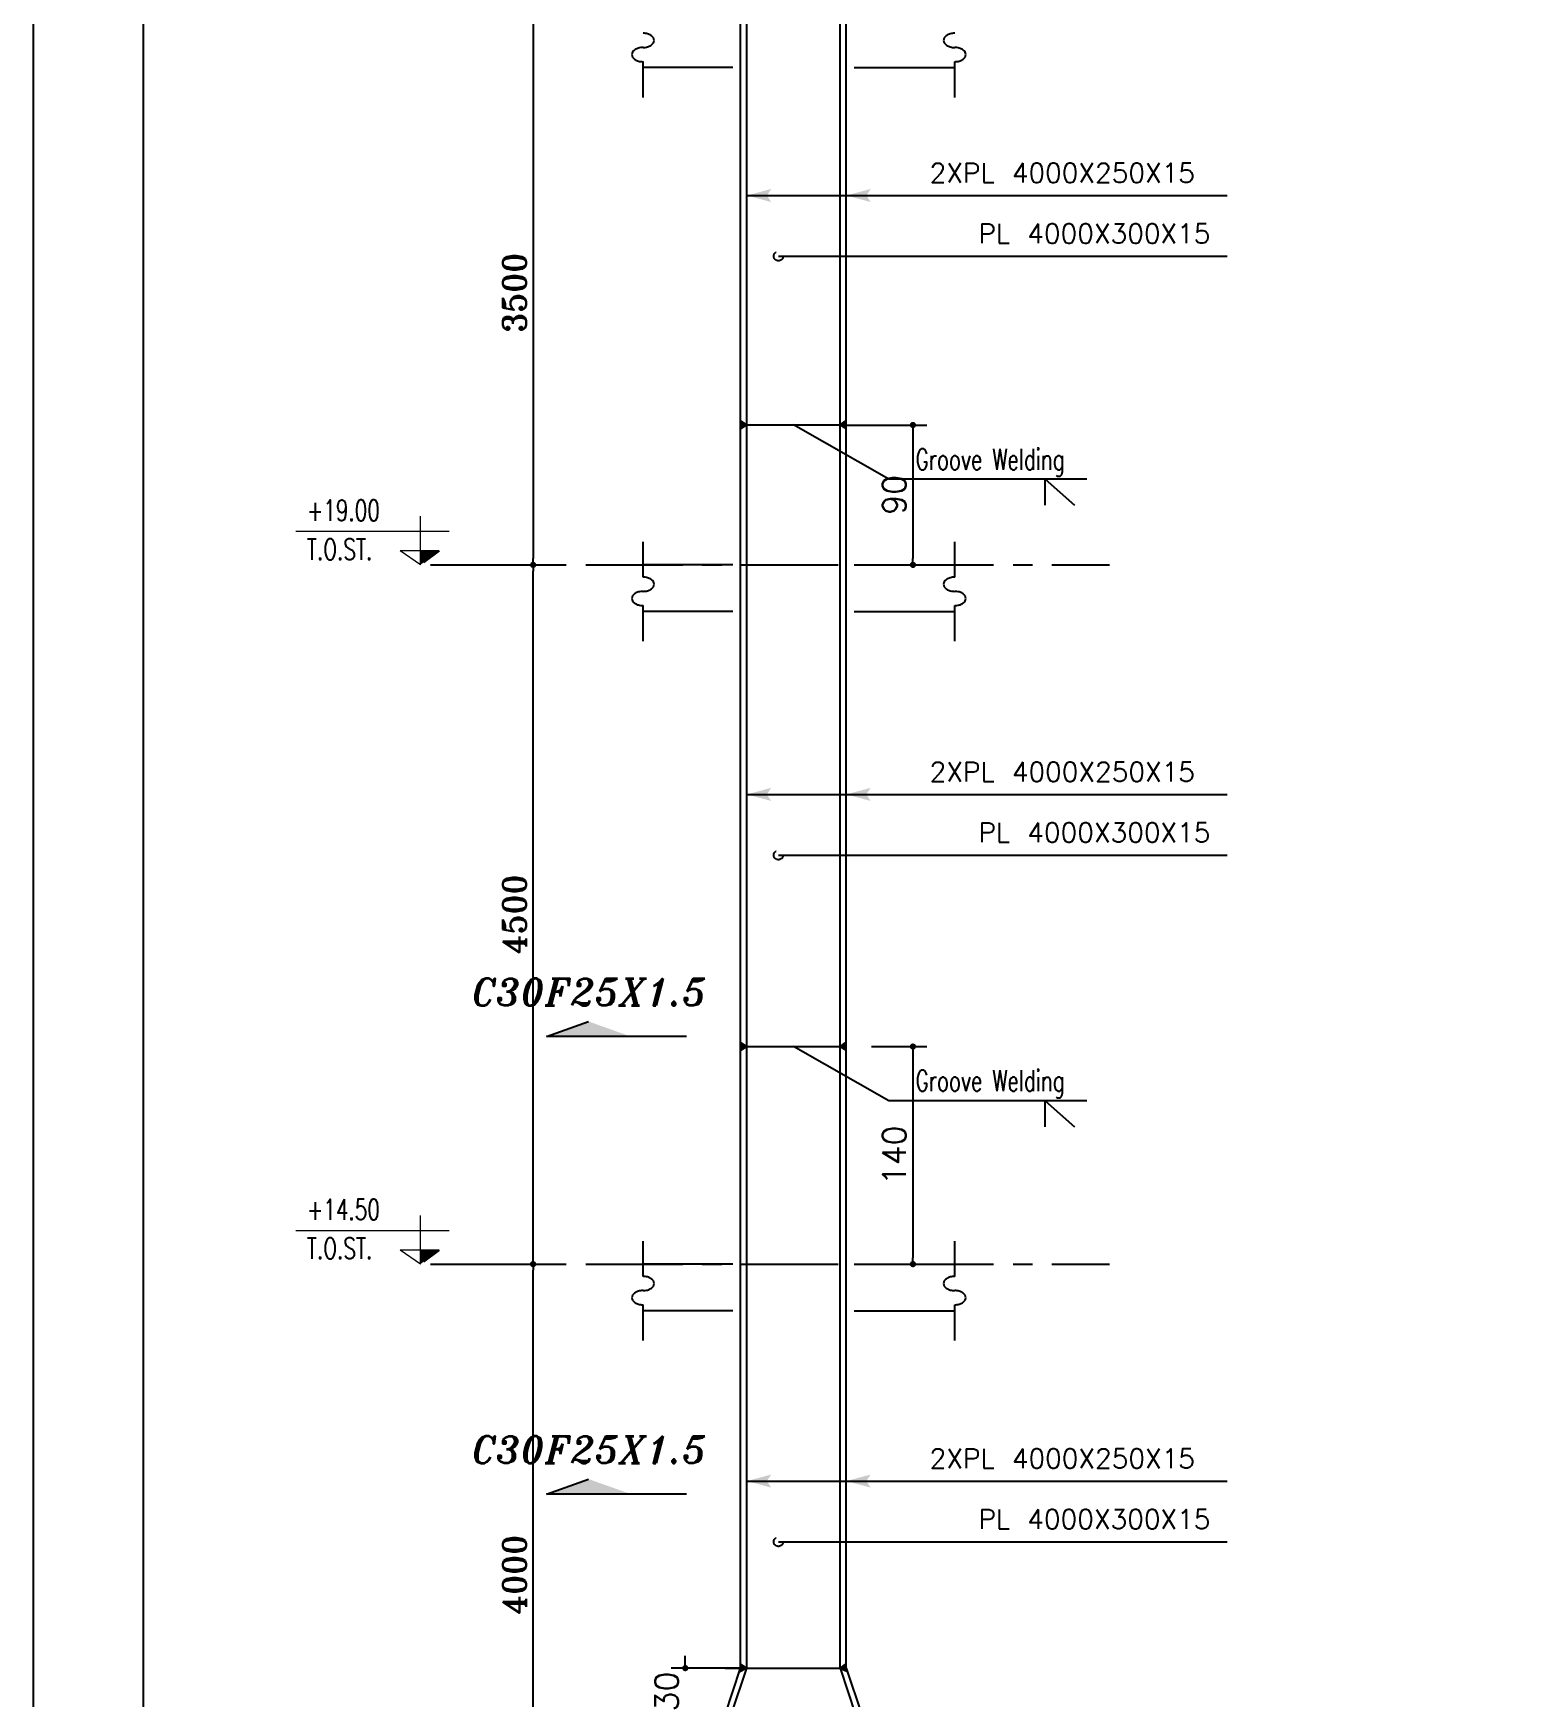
# Model space of a CAD drawing. Header units: inches. Extents: x 1387 to 2676, y -3554 to -2136.
# Drawn here: x 2520.25 to 2539.26, y -2321.39 to -2299.97 of the extents above; entities that cross this region are included whole.
import ezdxf

# ---------------------------------------------------------------- set-up
doc = ezdxf.new("R2010")
doc.units = ezdxf.units.IN
doc.header["$MEASUREMENT"] = 0
doc.linetypes.add('CENTER', pattern=[2, 1.25, -0.25, 0.25, -0.25])
doc.linetypes.add('HIDDEN', pattern=[0.375, 0.25, -0.125])
for name, color, linetype in [('1', 1, 'Continuous'), ('1R', 1, 'Continuous'), ('2H', 2, 'HIDDEN'), ('2Y', 2, 'Continuous'), ('3', 3, 'HIDDEN'), ('3G', 3, 'Continuous'), ('AXE', 1, 'CENTER'), ('D', 1, 'Continuous'), ('DIM', 8, 'Continuous'), ('Layer4', 118, 'Continuous'), ('LEVEL', 3, 'HIDDEN'), ('Pich', 2, 'Continuous')]:
    doc.layers.add(name, color=color, linetype=linetype)
doc.layers.add('2', color=2, linetype='Continuous', lineweight=9)
doc.styles.add('ITALICT', font='italict')
doc.styles.add('ROMANC', font='TXT.shx')
doc.styles.add('ROMANS', font='ROMANS')
doc.styles.add('ROMANT', font='romant')
doc.dimstyles.new('1-100', dxfattribs={"dimtxt": 0.3, "dimasz": 0.08, "dimexe": 0.18, "dimexo": 0.0625, "dimgap": 0.09, "dimtad": 1, "dimdec": 0, "dimlfac": 1000, "dimdsep": 46, "dimtxsty": 'ROMANT', "dimblk": 'DOT', "dimcen": 0.09, "dimclrd": 1, "dimclre": 1, "dimclrt": 3, "dimadec": 0, "dimazin": 0, "dimtfac": 1, "dimtdec": 0, "dimtix": 1, "dimtofl": 0, "dimtmove": 2, "dimatfit": 3, "dimldrblk": 'DOT', "dimfxl": 1, "dimtolj": 1, "dimarcsym": 0})
doc.dimstyles.new('1-50-2', dxfattribs={"dimtxt": 0.3, "dimasz": 0.08, "dimexe": 0.18, "dimexo": 0.0625, "dimgap": 0.09, "dimtad": 1, "dimdec": 0, "dimlfac": 500, "dimdsep": 46, "dimtxsty": 'ROMANT', "dimblk": 'DOT', "dimcen": 0.09, "dimclrd": 1, "dimclre": 1, "dimclrt": 3, "dimadec": 0, "dimazin": 0, "dimtfac": 1, "dimtdec": 0, "dimtix": 1, "dimtofl": 0, "dimtmove": 2, "dimatfit": 3, "dimldrblk": 'DOT', "dimfxl": 1, "dimtolj": 1, "dimarcsym": 0})

# ---------------------------------------------------------------- blocks, each defined once
blk = doc.blocks.new('DOT')
at = {"layer": 'DIM', "color": 0, "linetype": 'ByBlock'}
blk.add_line((-0.5, 0), (-1, 0), dxfattribs=at)
at = {"layer": 'DIM', "color": 0, "linetype": 'ByBlock', "const_width": 0.5}
blk.add_lwpolyline([(-0.25, 0, 1), (0.25, 0, 1)], format="xyb", close=True, dxfattribs=at)
blk = doc.blocks.new('*D1944')
at = {"layer": 'Defpoints', "color": 0, "transparency": 16777216}
for p in [(2526.525, -2315.808), (2526.686, -2315.808), (2526.525, -2323.808)]:
    blk.add_point(p, dxfattribs=at)
at = {"layer": 'Pich', "color": 1, "lineweight": -2, "transparency": 16777216}
for p, q in [((2526.587, -2315.808), (2526.866, -2315.808)), ((2526.686, -2323.728), (2526.686, -2315.888)), ((2526.587, -2323.808), (2526.866, -2323.808))]:
    blk.add_line(p, q, dxfattribs=at)
at = {"layer": 'Pich', "color": 1, "lineweight": -2, "transparency": 16777216, "xscale": 0.08, "yscale": 0.08, "zscale": 0.08}
for p, rotation in [((2526.686, -2315.808), 90), ((2526.686, -2323.808), 270)]:
    blk.add_blockref('DOT', p, dxfattribs=dict(at, rotation=rotation))
at = {"layer": 'Pich', "color": 3, "transparency": 16777216, "insert": (2526.446, -2319.808), "char_height": 0.3, "attachment_point": 5, "rotation": 90, "style": 'ROMANT'}
blk.add_mtext('\\A1;4000', dxfattribs=at)
blk = doc.blocks.new('_Dot')
at = {"layer": 'DIM', "color": 0, "lineweight": -2}
blk.add_line((-0.5, 0), (-1, 0), dxfattribs=at)
at = {"layer": 'DIM', "color": 0, "const_width": 0.5}
blk.add_lwpolyline([(-0.25, 0, 1), (0.25, 0, 1)], format="xyb", close=True, dxfattribs=at)
blk = doc.blocks.new('*D1947')
at = {"layer": 'Defpoints', "color": 0, "transparency": 16777216}
for p in [(2526.516, -2306.808), (2526.686, -2306.808), (2526.516, -2315.808)]:
    blk.add_point(p, dxfattribs=at)
at = {"layer": 'Pich', "color": 1, "lineweight": -2, "transparency": 16777216}
for p, q in [((2526.579, -2306.808), (2526.866, -2306.808)), ((2526.686, -2315.728), (2526.686, -2306.888)), ((2526.579, -2315.808), (2526.866, -2315.808))]:
    blk.add_line(p, q, dxfattribs=at)
at = {"layer": 'Pich', "color": 1, "lineweight": -2, "transparency": 16777216, "xscale": 0.08, "yscale": 0.08, "zscale": 0.08}
for p, rotation in [((2526.686, -2306.808), 90), ((2526.686, -2315.808), 270)]:
    blk.add_blockref('DOT', p, dxfattribs=dict(at, rotation=rotation))
at = {"layer": 'Pich', "color": 3, "transparency": 16777216, "insert": (2526.446, -2311.308), "char_height": 0.3, "attachment_point": 5, "rotation": 90, "style": 'ROMANT'}
blk.add_mtext('\\A1;4500', dxfattribs=at)
blk = doc.blocks.new('*D1948')
at = {"layer": 'Defpoints', "color": 0, "transparency": 16777216}
for p in [(2526.686, -2299.808), (2526.686, -2306.808), (2526.686, -2306.808)]:
    blk.add_point(p, dxfattribs=at)
at = {"layer": 'Pich', "color": 1, "lineweight": -2, "transparency": 16777216}
for p, q in [((2526.686, -2299.888), (2526.686, -2306.728)), ((2526.749, -2299.808), (2526.866, -2299.808)), ((2526.749, -2306.808), (2526.866, -2306.808))]:
    blk.add_line(p, q, dxfattribs=at)
at = {"layer": 'Pich', "color": 1, "lineweight": -2, "transparency": 16777216, "xscale": 0.08, "yscale": 0.08, "zscale": 0.08}
for p, rotation in [((2526.686, -2299.808), 90), ((2526.686, -2306.808), 270)]:
    blk.add_blockref('DOT', p, dxfattribs=dict(at, rotation=rotation))
at = {"layer": 'Pich', "color": 3, "transparency": 16777216, "insert": (2526.446, -2303.308), "char_height": 0.3, "attachment_point": 5, "rotation": 90, "style": 'ROMANT'}
blk.add_mtext('\\A1;3500', dxfattribs=at)
blk = doc.blocks.new('*D1951')
at = {"layer": 'D', "color": 1, "lineweight": -2, "transparency": 16777216}
for p, q in [((2528.645, -2320.928), (2528.645, -2320.848)), ((2529.394, -2321.008), (2528.465, -2321.008)), ((2529.282, -2321.608), (2528.465, -2321.608)), ((2528.645, -2321.688), (2528.645, -2321.768))]:
    blk.add_line(p, q, dxfattribs=at)
at = {"layer": 'Defpoints', "color": 0, "transparency": 16777216}
for p in [(2529.456, -2321.008), (2528.645, -2321.608), (2529.345, -2321.608, -0.015)]:
    blk.add_point(p, dxfattribs=at)
at = {"layer": 'D', "color": 1, "lineweight": -2, "transparency": 16777216, "xscale": 0.08, "yscale": 0.08, "zscale": 0.08}
for p, rotation in [((2528.645, -2321.008), 270), ((2528.645, -2321.608), 90)]:
    blk.add_blockref('DOT', p, dxfattribs=dict(at, rotation=rotation))
at = {"layer": 'D', "color": 2, "transparency": 16777216, "insert": (2528.405, -2321.308), "char_height": 0.3, "attachment_point": 5, "rotation": 90, "style": 'ROMANS'}
blk.add_mtext('\\A1;30', dxfattribs=at)
blk = doc.blocks.new('*D1954')
at = {"layer": 'D', "color": 1, "lineweight": -2, "transparency": 16777216}
for p, q in [((2531.04, -2313.008), (2531.755, -2313.008)), ((2531.575, -2313.088), (2531.575, -2315.728)), ((2531.14, -2315.808), (2531.755, -2315.808))]:
    blk.add_line(p, q, dxfattribs=at)
at = {"layer": 'Defpoints', "color": 0, "transparency": 16777216}
for p in [(2530.978, -2313.008, 0.015), (2531.078, -2315.808), (2531.575, -2315.808)]:
    blk.add_point(p, dxfattribs=at)
at = {"layer": 'D', "color": 1, "lineweight": -2, "transparency": 16777216, "xscale": 0.08, "yscale": 0.08, "zscale": 0.08}
for p, rotation in [((2531.575, -2313.008), 90), ((2531.575, -2315.808), 270)]:
    blk.add_blockref('DOT', p, dxfattribs=dict(at, rotation=rotation))
at = {"layer": 'D', "color": 2, "transparency": 16777216, "insert": (2531.335, -2314.408), "char_height": 0.3, "attachment_point": 5, "rotation": 90, "style": 'ROMANS'}
blk.add_mtext('\\A1;140', dxfattribs=at)
blk = doc.blocks.new('*D1955')
at = {"layer": 'D', "color": 1, "lineweight": -2, "transparency": 16777216}
for p, q in [((2530.7, -2305.008), (2531.755, -2305.008)), ((2531.575, -2305.088), (2531.575, -2306.728)), ((2531.14, -2306.808), (2531.755, -2306.808))]:
    blk.add_line(p, q, dxfattribs=at)
at = {"layer": 'Defpoints', "color": 0, "transparency": 16777216}
for p in [(2530.637, -2305.008, 0.015), (2531.078, -2306.808), (2531.575, -2306.808)]:
    blk.add_point(p, dxfattribs=at)
at = {"layer": 'D', "color": 1, "lineweight": -2, "transparency": 16777216, "xscale": 0.08, "yscale": 0.08, "zscale": 0.08}
for p, rotation in [((2531.575, -2305.008), 90), ((2531.575, -2306.808), 270)]:
    blk.add_blockref('DOT', p, dxfattribs=dict(at, rotation=rotation))
at = {"layer": 'D', "color": 2, "transparency": 16777216, "insert": (2531.335, -2305.908), "char_height": 0.3, "attachment_point": 5, "rotation": 90, "style": 'ROMANS'}
blk.add_mtext('\\A1;90', dxfattribs=at)

msp = doc.modelspace()

# ---------------------------------------------------------------- hatches: boundary and pattern name
at = {"layer": '1R'}
h = msp.add_hatch(color=256, dxfattribs=at)
h.dxf.hatch_style = 1
h.paths.add_polyline_path([(2529.35714304, -2304.95064041), (2529.35714304, -2305.0077692), (2529.43714304, -2305.0077692)])
h.paths.add_polyline_path([(2529.43714304, -2305.0077692), (2529.35714304, -2305.0077692), (2529.35714304, -2305.05922559)])
h = msp.add_hatch(color=256, dxfattribs=at)
h.dxf.hatch_style = 1
h.paths.add_polyline_path([(2530.71714304, -2304.95064041), (2530.71714304, -2305.0077692), (2530.63714304, -2305.0077692)])
h.paths.add_polyline_path([(2530.63714304, -2305.0077692), (2530.71714304, -2305.0077692), (2530.71714304, -2305.05259538)])
h = msp.add_hatch(color=256, dxfattribs=at)
h.dxf.hatch_style = 1
h.paths.add_polyline_path([(2529.35714304, -2312.95064041), (2529.35714304, -2313.0077692), (2529.43714304, -2313.0077692)])
h.paths.add_polyline_path([(2529.43714304, -2313.0077692), (2529.35714304, -2313.0077692), (2529.35714304, -2313.05922559)])
h = msp.add_hatch(color=256, dxfattribs=at)
h.dxf.hatch_style = 1
h.paths.add_polyline_path([(2530.71714304, -2312.95064041), (2530.71714304, -2313.0077692), (2530.63714304, -2313.0077692)])
h.paths.add_polyline_path([(2530.63714304, -2313.0077692), (2530.71714304, -2313.0077692), (2530.71714304, -2313.05259538)])
h = msp.add_hatch(color=256, dxfattribs=at)
h.dxf.hatch_style = 1
h.paths.add_polyline_path([(2529.35714304, -2320.95064041), (2529.35714304, -2321.0077692), (2529.43714304, -2321.0077692)])
h.paths.add_polyline_path([(2529.43714304, -2321.0077692), (2529.35714304, -2321.0077692), (2529.33999022, -2321.05922766)])
h = msp.add_hatch(color=256, dxfattribs=at)
h.dxf.hatch_style = 1
h.paths.add_polyline_path([(2530.71714304, -2320.95064041), (2530.71714304, -2321.0077692), (2530.63714304, -2321.0077692)])
h.paths.add_polyline_path([(2530.63714304, -2321.0077692), (2530.71714304, -2321.0077692), (2530.7320883, -2321.05260497)])

# ---------------------------------------------------------------- linework, layer by layer
at = {"layer": '1'}
for p, q in [((2529.43714304, -2302.05401229), (2535.61945729, -2302.05401229)), ((2529.84344984, -2302.83494786), (2535.61945729, -2302.83494786)), ((2529.43714304, -2309.76248133), (2535.61945729, -2309.76248133)), ((2529.84344984, -2310.54341691), (2535.61945729, -2310.54341691)), ((2529.43714304, -2318.60030485), (2535.61945729, -2318.60030485)), ((2529.84344984, -2319.38124042), (2535.61945729, -2319.38124042))]:
    msp.add_line(p, q, dxfattribs=at)
msp.add_lwpolyline([(2578.30094543, -2359.28969763), (2578.30094543, -2278.02134746), (2521.6679488, -2278.02134746), (2521.6679488, -2359.28969763)], close=True, dxfattribs=at)
at = {"layer": '1R'}
for p, q in [((2529.43714304, -2305.0077692, 0.01499996), (2529.35714304, -2304.95064041, 0.01499996)), ((2529.35714304, -2305.0077692), (2530.51714304, -2305.0077692)), ((2529.35714304, -2305.0077692, 0.01499996), (2530.71714304, -2305.0077692, 0.01499996)), ((2529.43714304, -2305.0077692, 0.01499996), (2529.35714304, -2305.05921811, 0.0255304)), ((2531.26526458, -2305.70441907, 0.01499996), (2530.03714304, -2305.0077692, 0.01499996)), ((2530.63714304, -2305.0077692, 0.01499996), (2530.71714304, -2304.95064041, 0.01499996)), ((2530.63714304, -2305.0077692, 0.01499996), (2530.71714304, -2305.05259538, 0.02550448)), ((2533.81252935, -2305.70441907, 0.01499996), (2531.26526458, -2305.70441907, 0.01499996)), ((2529.43714304, -2313.0077692, 0.01499996), (2529.35714304, -2312.95064041, 0.01499996)), ((2530.63714304, -2313.0077692, 0.01499996), (2530.71714304, -2312.95064041, 0.01499996)), ((2529.35714304, -2313.0077692), (2530.51714304, -2313.0077692)), ((2529.35714304, -2313.0077692, 0.01499996), (2530.71714304, -2313.0077692, 0.01499996)), ((2529.43714304, -2313.0077692, 0.01499996), (2529.35714304, -2313.05921811, 0.0255304)), ((2531.26526458, -2313.70441907, 0.01499996), (2530.03714304, -2313.0077692, 0.01499996)), ((2530.63714304, -2313.0077692, 0.01499996), (2530.71714304, -2313.05259538, 0.02550448)), ((2533.81252935, -2313.70441907, 0.01499996), (2531.26526458, -2313.70441907, 0.01499996)), ((2529.15714304, -2321.0077692, 0.01499996), (2530.51714304, -2321.0077692, 0.01499996)), ((2529.43714304, -2321.0077692, 0.02999992), (2529.33999022, -2321.05922766, 0.01499996)), ((2529.43714304, -2321.0077692, 0.02999992), (2529.35714304, -2320.95064041, 0.02999992)), ((2529.35714304, -2321.0077692, 0.02999992), (2530.71714304, -2321.0077692, 0.02999992)), ((2530.63714304, -2321.0077692, 0.02999992), (2530.71714304, -2320.95064041, 0.02999992)), ((2530.63714304, -2321.0077692, 0.02999992), (2530.7320883, -2321.05260497, 0.01499996))]:
    msp.add_line(p, q, dxfattribs=at)
at = {"layer": '2'}
for p, q in [((2525.2349121, -2306.8077692, 0.01499996), (2525.2349121, -2306.18333853, 0.01499996)), ((2525.604819, -2306.37965528, 0.01499996), (2523.63316594, -2306.37965528, 0.01499996)), ((2525.2349121, -2306.8077692, 0.01499996), (2524.97486724, -2306.62760634, 0.01499996)), ((2524.97493383, -2306.6228955, 0.01499996), (2525.47502011, -2306.6228955, 0.01499996)), ((2525.2349121, -2315.8077692, 0.01499996), (2525.2349121, -2315.18333853, 0.01499996)), ((2525.604819, -2315.37965528, 0.01499996), (2523.63316594, -2315.37965528, 0.01499996)), ((2525.2349121, -2315.8077692, 0.01499996), (2524.97486724, -2315.62760634, 0.01499996)), ((2524.97493383, -2315.6228955, 0.01499996), (2525.47502011, -2315.6228955, 0.01499996))]:
    msp.add_line(p, q, dxfattribs=at)
at = {"layer": '2H'}
for p, q in [((2525.47495352, -2306.62760634, 0.01499996), (2525.2349121, -2306.8077692, 0.01499996)), ((2525.47495352, -2315.62760634, 0.01499996), (2525.2349121, -2315.8077692, 0.01499996))]:
    msp.add_line(p, q, dxfattribs=at)
at = {"layer": '2Y'}
for p, q in [((2528.10040516, -2300.79216283), (2528.10040516, -2300.33157835)), ((2532.11253408, -2300.79216283), (2532.11253408, -2300.33157835)), ((2533.27821838, -2306.04029659, 0.01499996), (2533.27821838, -2305.7052914, 0.01499996)), ((2533.27821838, -2305.7052914, 0.01499996), (2533.6529209, -2306.04029659, 0.01499996)), ((2528.10040516, -2306.96621595), (2528.10040516, -2306.51059283)), ((2532.11253408, -2306.96621595), (2532.11253408, -2306.51059283)), ((2528.10040516, -2307.79216283), (2528.10040516, -2307.33157835)), ((2532.11253408, -2307.79216283), (2532.11253408, -2307.33157835)), ((2533.27821838, -2314.04029659, 0.01499996), (2533.27821838, -2313.7052914, 0.01499996)), ((2533.27821838, -2313.7052914, 0.01499996), (2533.6529209, -2314.04029659, 0.01499996)), ((2528.10040516, -2315.96621595), (2528.10040516, -2315.51059283)), ((2532.11253408, -2315.96621595), (2532.11253408, -2315.51059283)), ((2528.10040516, -2316.79216283), (2528.10040516, -2316.33157835)), ((2532.11253408, -2316.79216283), (2532.11253408, -2316.33157835))]:
    msp.add_line(p, q, dxfattribs=at)
for centre, radius, start, end in [((2528.10040516, -2300.18998524), 0.22376929, 75.201495889, 90.000000003), ((2528.11765088, -2300.1247059), 0.15625036, 57.470460436, 75.201495889), ((2528.11765088, -2299.99040719), 0.15625036, 284.798504111, 302.529539564), ((2528.14394534, -2300.08347878), 0.10735174, 33.001544692, 57.470460436), ((2528.14394534, -2300.03163432), 0.10735174, 302.529539564, 326.998455309), ((2528.18385972, -2300.05755655), 0.05975846, 359.999999998, 33.001544691), ((2528.18385972, -2300.05755655), 0.05975846, 326.998455309, 0), ((2532.02907951, -2300.05755655), 0.05975846, 146.998455309, 180.000000002), ((2532.02907951, -2300.05755655), 0.05975846, 180, 213.001544691), ((2532.06899389, -2300.08347878), 0.10735174, 122.529539564, 146.998455308), ((2532.06899389, -2300.03163432), 0.10735174, 213.001544691, 237.470460436), ((2532.09528836, -2300.1247059), 0.15625036, 104.798504111, 122.529539564), ((2532.09528836, -2299.99040719), 0.15625036, 237.470460436, 255.201495889), ((2532.11253408, -2300.18998524), 0.22376929, 89.999999997, 104.798504111), ((2528.01695059, -2300.24023775), 0.05975846, 146.998455308, 179.999999999), ((2528.01695059, -2300.24023775), 0.05975846, 180, 213.001544691), ((2528.05686497, -2300.26615998), 0.10735174, 122.529539564, 146.998455308), ((2528.05686497, -2300.21431551), 0.10735174, 213.001544692, 237.470460436), ((2528.08315943, -2300.3073871), 0.15625036, 104.798504114, 122.529539568), ((2528.08315943, -2300.17308839), 0.15625036, 237.470460436, 255.201495889), ((2528.10040516, -2300.37266644), 0.22376929, 89.999999997, 104.798504111), ((2528.10040516, -2300.10780906), 0.22376929, 255.201495889, 270), ((2528.10040516, -2299.92512786), 0.22376929, 270, 284.798504114), ((2532.11253408, -2299.92512786), 0.22376929, 255.201495886, 270), ((2532.11253408, -2300.37266644), 0.22376929, 75.201495889, 90.000000003), ((2532.11253408, -2300.10780906), 0.22376929, 270, 284.798504111), ((2532.1297798, -2300.3073871), 0.15625036, 57.470460432, 75.201495886), ((2532.1297798, -2300.17308839), 0.15625036, 284.798504111, 302.529539564), ((2532.15607426, -2300.26615998), 0.10735174, 33.001544692, 57.470460436), ((2532.15607426, -2300.21431551), 0.10735174, 302.529539564, 326.998455308), ((2532.19598864, -2300.24023775), 0.05975846, 0.000000001, 33.001544692), ((2532.19598864, -2300.24023775), 0.05975846, 326.998455309, 0), ((2528.10040516, -2307.18998524), 0.22376929, 75.201495889, 90.000000003), ((2528.11765088, -2307.1247059), 0.15625036, 57.470460436, 75.201495889), ((2528.14394534, -2307.08347878), 0.10735174, 33.001544692, 57.470460436), ((2532.06899389, -2307.08347878), 0.10735174, 122.529539564, 146.998455308), ((2532.09528836, -2307.1247059), 0.15625036, 104.798504111, 122.529539564), ((2532.11253408, -2307.18998524), 0.22376929, 89.999999997, 104.798504111), ((2528.01695059, -2307.24023775), 0.05975846, 146.998455308, 179.999999999), ((2528.05686497, -2307.26615998), 0.10735174, 122.529539564, 146.998455308), ((2528.08315943, -2307.3073871), 0.15625036, 104.798504114, 122.529539568), ((2528.10040516, -2307.37266644), 0.22376929, 89.999999997, 104.798504111), ((2528.10040516, -2306.92512786), 0.22376929, 270, 284.798504114), ((2528.11765088, -2306.99040719), 0.15625036, 284.798504111, 302.529539564), ((2528.14394534, -2307.03163432), 0.10735174, 302.529539564, 326.998455309), ((2528.18385972, -2307.05755655), 0.05975846, 359.999999998, 33.001544691), ((2528.18385972, -2307.05755655), 0.05975846, 326.998455309, 0), ((2532.02907951, -2307.05755655), 0.05975846, 146.998455309, 180.000000002), ((2532.02907951, -2307.05755655), 0.05975846, 180, 213.001544691), ((2532.06899389, -2307.03163432), 0.10735174, 213.001544691, 237.470460436), ((2532.09528836, -2306.99040719), 0.15625036, 237.470460436, 255.201495889), ((2532.11253408, -2306.92512786), 0.22376929, 255.201495886, 270), ((2532.11253408, -2307.37266644), 0.22376929, 75.201495889, 90.000000003), ((2532.1297798, -2307.3073871), 0.15625036, 57.470460432, 75.201495886), ((2532.15607426, -2307.26615998), 0.10735174, 33.001544692, 57.470460436), ((2532.19598864, -2307.24023775), 0.05975846, 0.000000001, 33.001544692), ((2528.01695059, -2307.24023775), 0.05975846, 180, 213.001544691), ((2528.05686497, -2307.21431551), 0.10735174, 213.001544692, 237.470460436), ((2528.08315943, -2307.17308839), 0.15625036, 237.470460436, 255.201495889), ((2528.10040516, -2307.10780906), 0.22376929, 255.201495889, 270), ((2532.11253408, -2307.10780906), 0.22376929, 270, 284.798504111), ((2532.1297798, -2307.17308839), 0.15625036, 284.798504111, 302.529539564), ((2532.15607426, -2307.21431551), 0.10735174, 302.529539564, 326.998455308), ((2532.19598864, -2307.24023775), 0.05975846, 326.998455309, 0), ((2528.10040516, -2316.18998524), 0.22376929, 75.201495889, 90.000000003), ((2528.11765088, -2316.1247059), 0.15625036, 57.470460436, 75.201495889), ((2528.14394534, -2316.08347878), 0.10735174, 33.001544692, 57.470460436), ((2532.06899389, -2316.08347878), 0.10735174, 122.529539564, 146.998455308), ((2532.09528836, -2316.1247059), 0.15625036, 104.798504111, 122.529539564), ((2532.11253408, -2316.18998524), 0.22376929, 89.999999997, 104.798504111), ((2528.01695059, -2316.24023775), 0.05975846, 146.998455308, 179.999999999), ((2528.05686497, -2316.26615998), 0.10735174, 122.529539564, 146.998455308), ((2528.08315943, -2316.3073871), 0.15625036, 104.798504114, 122.529539568), ((2528.10040516, -2316.37266644), 0.22376929, 89.999999997, 104.798504111), ((2528.10040516, -2315.92512786), 0.22376929, 270, 284.798504114), ((2528.11765088, -2315.99040719), 0.15625036, 284.798504111, 302.529539564), ((2528.14394534, -2316.03163432), 0.10735174, 302.529539564, 326.998455309), ((2528.18385972, -2316.05755655), 0.05975846, 359.999999998, 33.001544691), ((2528.18385972, -2316.05755655), 0.05975846, 326.998455309, 0), ((2532.02907951, -2316.05755655), 0.05975846, 146.998455309, 180.000000002), ((2532.02907951, -2316.05755655), 0.05975846, 180, 213.001544691), ((2532.06899389, -2316.03163432), 0.10735174, 213.001544691, 237.470460436), ((2532.09528836, -2315.99040719), 0.15625036, 237.470460436, 255.201495889), ((2532.11253408, -2315.92512786), 0.22376929, 255.201495886, 270), ((2532.11253408, -2316.37266644), 0.22376929, 75.201495889, 90.000000003), ((2532.1297798, -2316.3073871), 0.15625036, 57.470460432, 75.201495886), ((2532.15607426, -2316.26615998), 0.10735174, 33.001544692, 57.470460436), ((2532.19598864, -2316.24023775), 0.05975846, 0.000000001, 33.001544692), ((2528.01695059, -2316.24023775), 0.05975846, 180, 213.001544691), ((2528.05686497, -2316.21431551), 0.10735174, 213.001544692, 237.470460436), ((2528.08315943, -2316.17308839), 0.15625036, 237.470460436, 255.201495889), ((2528.10040516, -2316.10780906), 0.22376929, 255.201495889, 270), ((2532.11253408, -2316.10780906), 0.22376929, 270, 284.798504111), ((2532.1297798, -2316.17308839), 0.15625036, 284.798504111, 302.529539564), ((2532.15607426, -2316.21431551), 0.10735174, 302.529539564, 326.998455308), ((2532.19598864, -2316.24023775), 0.05975846, 326.998455309, 0)]:
    msp.add_arc(centre, radius, start, end, dxfattribs=at)
at = {"layer": '3'}
for centre in [(2529.84344984, -2302.83494786), (2529.84344984, -2310.54341691), (2529.84344984, -2319.38124042)]:
    msp.add_circle(centre, 0.06, dxfattribs=at)
for points in [[(2529.43714304, -2302.05401229), (2529.69437835, -2302.05401229), (2529.7507777, -2301.96995628)], [(2529.43714304, -2302.05401229), (2529.69437835, -2302.05401229), (2529.7507777, -2302.13806829)], [(2530.71714304, -2302.05400143, 0.02886904), (2530.97437835, -2302.05400143, 0.02886904), (2531.0307777, -2301.96994542, 0.02886904)], [(2530.71714304, -2302.05400143, 0.02886904), (2530.97437835, -2302.05400143, 0.02886904), (2531.0307777, -2302.13805744, 0.02886904)], [(2525.2349121, -2306.8077692, 0.01499996), (2525.47495352, -2306.62760634, 0.01499996), (2525.2349121, -2306.62760634, 0.01499996)], [(2529.43714304, -2309.76248133), (2529.69437835, -2309.76248133), (2529.7507777, -2309.67842533)], [(2529.43714304, -2309.76248133), (2529.69437835, -2309.76248133), (2529.7507777, -2309.84653734)], [(2530.71714304, -2309.76247048, 0.02886904), (2530.97437835, -2309.76247048, 0.02886904), (2531.0307777, -2309.67841447, 0.02886904)], [(2530.71714304, -2309.76247048, 0.02886904), (2530.97437835, -2309.76247048, 0.02886904), (2531.0307777, -2309.84652649, 0.02886904)], [(2525.2349121, -2315.8077692, 0.01499996), (2525.47495352, -2315.62760634, 0.01499996), (2525.2349121, -2315.62760634, 0.01499996)], [(2529.43714304, -2318.60030485), (2529.69437835, -2318.60030485), (2529.7507777, -2318.51624884)], [(2530.71714304, -2318.60029399, 0.02886904), (2530.97437835, -2318.60029399, 0.02886904), (2531.0307777, -2318.51623798, 0.02886904)], [(2529.43714304, -2318.60030485), (2529.69437835, -2318.60030485), (2529.7507777, -2318.68436085)], [(2530.71714304, -2318.60029399, 0.02886904), (2530.97437835, -2318.60029399, 0.02886904), (2531.0307777, -2318.68435, 0.02886904)]]:
    msp.add_solid(points, dxfattribs=at)
at = {"layer": '3G'}
for p, q in [((2529.35714304, -2321.0077692, 0.02999992), (2529.35714304, -2281.5077692, 0.01499996)), ((2529.43714304, -2321.0077692, 0.02999992), (2529.43714304, -2281.5077692, 0.01499996)), ((2530.63714304, -2321.0077692, 0.02999992), (2530.63714304, -2281.5077692, 0.01492132)), ((2530.63714304, -2321.0077692, 0.02999992), (2530.63714304, -2281.5077692, 0.01492132)), ((2530.71714304, -2321.0077692, 0.02999992), (2530.71714304, -2281.5077692, 0.01492132)), ((2529.25714304, -2300.4077692), (2528.10040516, -2300.4077692)), ((2530.81714304, -2300.4077692), (2532.11253408, -2300.4077692)), ((2529.25714304, -2306.8077692), (2528.10040516, -2306.8077692)), ((2530.81714304, -2306.8077692), (2532.11253408, -2306.8077692)), ((2529.25714304, -2307.4077692), (2528.10040516, -2307.4077692)), ((2530.81714304, -2307.4077692), (2532.11253408, -2307.4077692)), ((2526.85689214, -2312.87903225), (2527.40082495, -2312.68546545)), ((2528.65977153, -2312.87903225), (2526.85689214, -2312.87903225)), ((2529.25714304, -2315.8077692), (2528.10040516, -2315.8077692)), ((2530.81714304, -2315.8077692), (2532.11253408, -2315.8077692)), ((2529.25714304, -2316.4077692), (2528.10040516, -2316.4077692)), ((2530.81714304, -2316.4077692), (2532.11253408, -2316.4077692)), ((2526.85689214, -2318.76883821), (2527.40082495, -2318.57527141)), ((2528.65977153, -2318.76883821), (2526.85689214, -2318.76883821)), ((2529.15714304, -2321.6077692, 0.01499996), (2529.35714304, -2321.0077692, 0.01499996)), ((2529.23714304, -2321.6077692, 0.01499996), (2529.43714304, -2321.0077692, 0.01499996)), ((2530.63714304, -2321.0077692, 0.01499996), (2530.83714304, -2321.6077692, 0.01499996)), ((2530.71714304, -2321.0077692, 0.01499996), (2530.91714304, -2321.6077692, 0.01499996))]:
    msp.add_line(p, q, dxfattribs=at)
for points in [[(2526.85689214, -2312.87903225), (2527.40082495, -2312.68546545), (2527.40082495, -2312.87903225)], [(2527.94475776, -2312.87903225), (2527.40082495, -2312.68546545), (2527.40082495, -2312.87903225)], [(2526.85689214, -2318.76883821), (2527.40082495, -2318.57527141), (2527.40082495, -2318.76883821)], [(2527.94475776, -2318.76883821), (2527.40082495, -2318.57527141), (2527.40082495, -2318.76883821)]]:
    msp.add_solid(points, dxfattribs=at)
at = {"layer": 'AXE'}
for p, q in [((2525.3633815, -2306.8077692), (2534.10728873, -2306.8077692)), ((2525.3633815, -2315.8077692), (2534.10728873, -2315.8077692))]:
    msp.add_line(p, q, dxfattribs=at)
at = {"layer": 'Layer4'}
msp.add_lwpolyline([(2520.25212388, -2276.60552254), (2520.25212388, -2360.70552254), (2579.71677035, -2360.70552254), (2579.71677035, -2276.60552254)], close=True, dxfattribs=at)

# ---------------------------------------------------------------- texts
at = {"layer": '2Y', "style": 'ROMANC'}
for s, p in [('2XPL 4000X250X15', (2531.78979338, -2301.88835522)), ('PL 4000X300X15', (2532.41741798, -2302.66929079)), ('2XPL 4000X250X15', (2531.78979338, -2309.59682426)), ('PL 4000X300X15', (2532.41741798, -2310.37775984)), ('2XPL 4000X250X15', (2531.78979338, -2318.43464778)), ('PL 4000X300X15', (2532.41741798, -2319.21558335))]:
    msp.add_text(s, height=0.2499993062, dxfattribs=at).set_placement(p)
at = {"layer": '3G', "style": 'ITALICT'}
for p in [(2525.89528398, -2312.48146312), (2525.89528398, -2318.37126909)]:
    msp.add_text('C30F25X1.5', height=0.35, dxfattribs=at).set_placement(p)
at = {"layer": 'LEVEL', "style": 'ROMANS', "width": 0.7}
for s, p in [('Groove Welding', (2531.6090765, -2305.58285462, 0.01499996)), ('+19.00', (2523.77396416, -2306.24002116, 0.01499996)), ('T.O.ST.  ', (2523.77396416, -2306.74126807, 0.01499996)), ('Groove Welding', (2531.6090765, -2313.58285462, 0.01499996)), ('+14.50', (2523.77396416, -2315.24002116, 0.01499996)), ('T.O.ST.  ', (2523.77396416, -2315.74126807, 0.01499996))]:
    msp.add_text(s, height=0.27, dxfattribs=at).set_placement(p)

# ---------------------------------------------------------------- dimensions: what is measured, and where the dimension line sits
at = {"layer": 'D'}
for base, p1, p2, text, picture, middle in [((2531.57509394, -2306.8077692), (2530.63714304, -2305.0077692, 0.01499996), (2531.07770355, -2306.8077692), '90', '*D1955', (2531.33509394, -2305.9077692)), ((2531.57509394, -2315.8077692), (2530.97770355, -2313.0077692, 0.01499996), (2531.07770355, -2315.8077692), '140', '*D1954', (2531.33509394, -2314.4077692)), ((2528.64534357, -2321.6077692, 0.04499989), (2529.45640605, -2321.0077692, 0.04499989), (2529.34484268, -2321.6077692, 0.02999992), '30', '*D1951', (2528.40534357, -2321.3077692, 0.04499989))]:
    dim = msp.add_linear_dim(base=base, p1=p1, p2=p2, angle=90, text=text, dimstyle='1-100', override={"dimtxsty": 'ROMANS', "dimclrt": 2, "dimtmove": 1}, dxfattribs=at)
    dim.commit()
    dim.dimension.update_dxf_attribs({"geometry": picture, "text_midpoint": middle})
at = {"layer": 'Pich'}
for base, p1, p2, picture, middle in [((2526.68637268, -2306.8077692), (2526.68637268, -2299.8077692), (2526.68637268, -2306.8077692), '*D1948', (2526.44637268, -2303.3077692)), ((2526.68637268, -2306.8077692), (2526.51637268, -2315.8077692), (2526.51637268, -2306.8077692), '*D1947', (2526.44637268, -2311.3077692)), ((2526.68637268, -2315.8077692), (2526.52489696, -2323.8077692), (2526.52489696, -2315.8077692), '*D1944', (2526.44637268, -2319.8077692))]:
    dim = msp.add_linear_dim(base=base, p1=p1, p2=p2, angle=90, dimstyle='1-50-2', dxfattribs=at)
    dim.commit()
    dim.dimension.update_dxf_attribs({"geometry": picture, "text_midpoint": middle})

doc.saveas('drawing.dxf')
